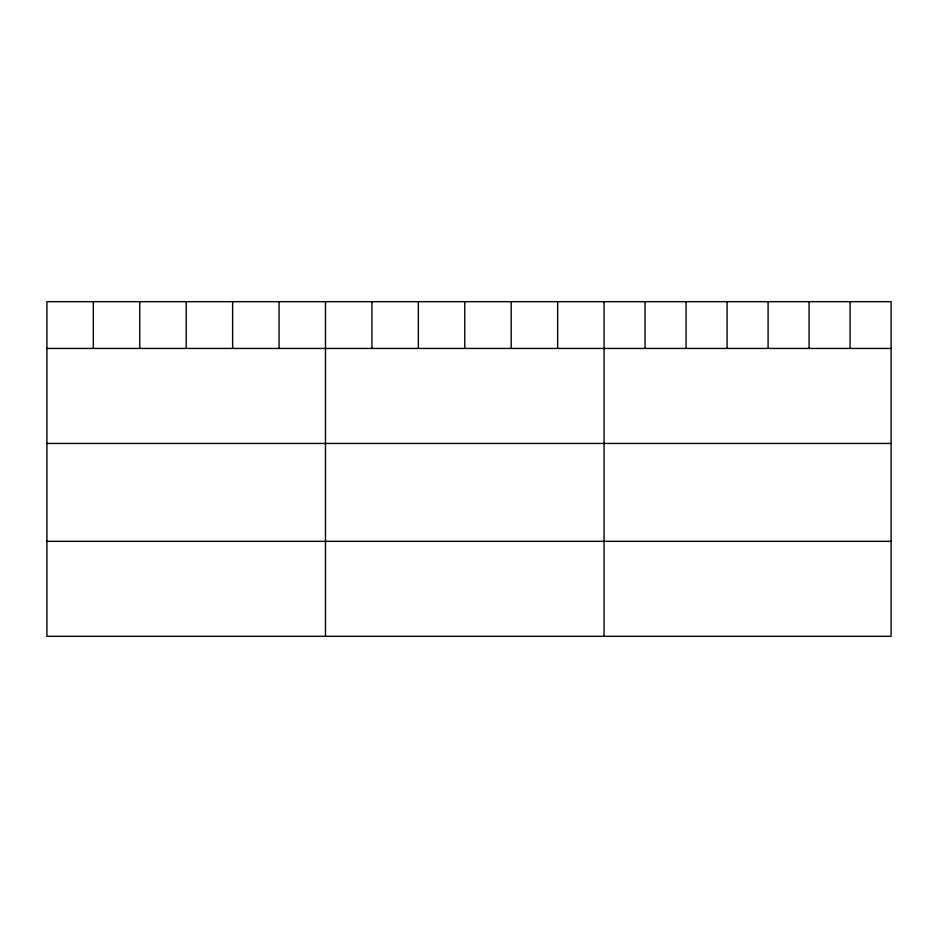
<?xml version="1.0" encoding="UTF-8"?>
<svg xmlns="http://www.w3.org/2000/svg" width="938" height="938" viewBox="0 0 938 938"><rect width="100%" height="100%" fill="white"/><g stroke="black" fill="none" stroke-linecap="round" stroke-linejoin="round"><path stroke-width="1.41" d="M891.1 348.444L891.1 636.327L46.9 636.327L46.9 301.673L891.1 301.673L891.1 348.444L46.9 348.444M46.9 443.451L891.1 443.451M46.9 541.332L891.1 541.332M850.098 301.673L850.098 348.444M809.095 301.673L809.095 348.444M768.093 301.673L768.093 348.444M727.079 301.673L727.079 348.444M686.077 301.673L686.077 348.444M645.074 301.673L645.074 348.444M604.072 301.673L604.072 636.327M557.641 301.673L557.641 348.444M511.21 301.673L511.21 348.444M464.779 301.673L464.779 348.444M418.348 301.673L418.348 348.444M371.917 301.673L371.917 348.444M325.486 301.673L325.486 636.327M279.055 301.673L279.055 348.444M232.624 301.673L232.624 348.444M186.193 301.673L186.193 348.444M139.762 301.673L139.762 348.444M93.331 301.673L93.331 348.444"/></g></svg>
